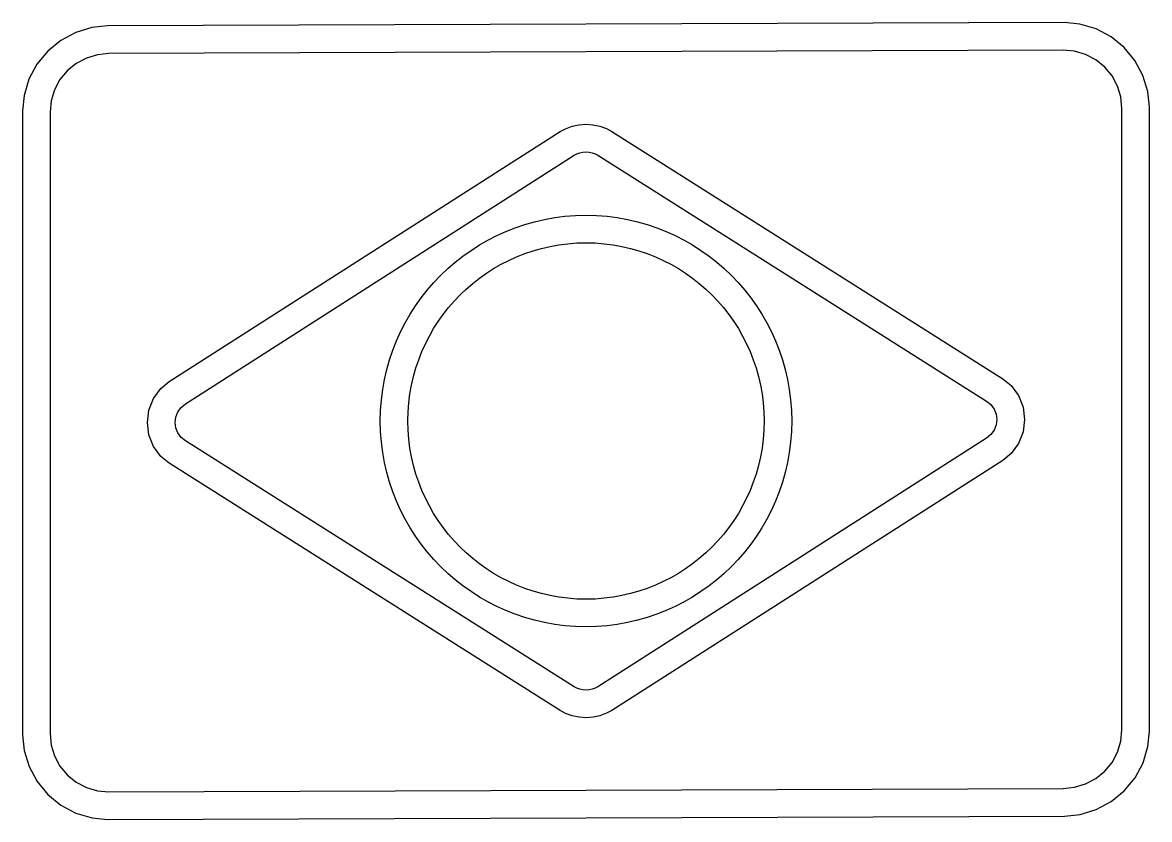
# Model space of a CAD drawing. Header units: millimetres. Extents: x -15.3 to 15.3, y -10.8 to 10.8.
import ezdxf

# ---------------------------------------------------------------- set-up
doc = ezdxf.new("R2010")
doc.units = ezdxf.units.MM

msp = doc.modelspace()

# ---------------------------------------------------------------- linework, layer by layer
at = {"color": 7, "linetype": 'Continuous'}
for points in [[(-13.032, 10.749), (-13.453, 10.707), (-13.894, 10.572), (-14.3, 10.355), (-14.656, 10.063), (-14.948, 9.707), (-15.166, 9.301), (-15.3, 8.861), (-15.341, 8.44), (-15.341, -8.543), (-15.3, -8.964), (-15.165, -9.405), (-14.947, -9.81), (-14.654, -10.165), (-14.297, -10.455), (-13.889, -10.671), (-13.448, -10.802), (-13.026, -10.842), (13.032, -10.749), (13.453, -10.707), (13.894, -10.572), (14.3, -10.355), (14.656, -10.063), (14.948, -9.707), (15.166, -9.301), (15.3, -8.861), (15.341, -8.44), (15.341, 8.543), (15.3, 8.964), (15.165, 9.405), (14.947, 9.81), (14.654, 10.165), (14.297, 10.455), (13.889, 10.671), (13.448, 10.802), (13.026, 10.842)], [(-12.992, 10), (-13.304, 9.968), (-13.604, 9.876), (-13.881, 9.728), (-14.123, 9.529), (-14.322, 9.288), (-14.47, 9.012), (-14.561, 8.713), (-14.591, 8.403), (-14.591, -8.506), (-14.561, -8.817), (-14.47, -9.115), (-14.322, -9.389), (-14.123, -9.63), (-13.881, -9.827), (-13.604, -9.973), (-13.304, -10.062), (-12.992, -10.092), (12.992, -10), (13.304, -9.968), (13.604, -9.876), (13.881, -9.728), (14.123, -9.529), (14.322, -9.288), (14.47, -9.012), (14.561, -8.713), (14.591, -8.403), (14.591, 8.506), (14.561, 8.817), (14.47, 9.115), (14.322, 9.389), (14.123, 9.63), (13.881, 9.827), (13.604, 9.973), (13.304, 10.062), (12.992, 10.092)]]:
    msp.add_lwpolyline(points, close=True, dxfattribs=at)
at = {"color": 7, "linetype": 'Continuous', "flags": 128}
for points in [[(-11.352, 1.071), (-0.704, 7.875), (-0.56, 7.954), (-0.38, 8.021), (-0.193, 8.062), (-0.003, 8.076), (0.188, 8.063), (0.376, 8.023), (0.556, 7.958), (0.701, 7.88), (11.349, 1.151), (11.574, 0.965), (11.774, 0.691), (11.899, 0.376), (11.941, 0.04), (11.899, -0.296), (11.774, -0.611), (11.575, -0.885), (11.352, -1.071), (0.704, -7.875), (0.56, -7.954), (0.38, -8.021), (0.193, -8.062), (0.003, -8.076), (-0.188, -8.063), (-0.376, -8.023), (-0.556, -7.958), (-0.701, -7.88), (-11.349, -1.151), (-11.574, -0.965), (-11.774, -0.691), (-11.899, -0.376), (-11.941, -0.04), (-11.899, 0.296), (-11.774, 0.611), (-11.575, 0.885)], [(-10.908, 0.464), (-0.323, 7.229), (-0.248, 7.27), (-0.168, 7.299), (-0.085, 7.318), (0, 7.324), (0.085, 7.318), (0.168, 7.301), (0.248, 7.271), (0.323, 7.231), (10.908, 0.542), (11.024, 0.447), (11.112, 0.326), (11.167, 0.188), (11.185, 0.04), (11.167, -0.108), (11.112, -0.247), (11.024, -0.368), (10.908, -0.464), (0.323, -7.229), (0.248, -7.27), (0.168, -7.299), (0.085, -7.318), (0, -7.324), (-0.085, -7.318), (-0.168, -7.301), (-0.248, -7.271), (-0.323, -7.231), (-10.908, -0.542), (-11.024, -0.447), (-11.112, -0.326), (-11.167, -0.188), (-11.185, -0.04), (-11.167, 0.108), (-11.112, 0.247), (-11.024, 0.368)]]:
    msp.add_lwpolyline(points, close=True, dxfattribs=at)
for radius in [5.6, 4.85]:
    msp.add_circle((0, 0), radius)

doc.saveas('drawing.dxf')
